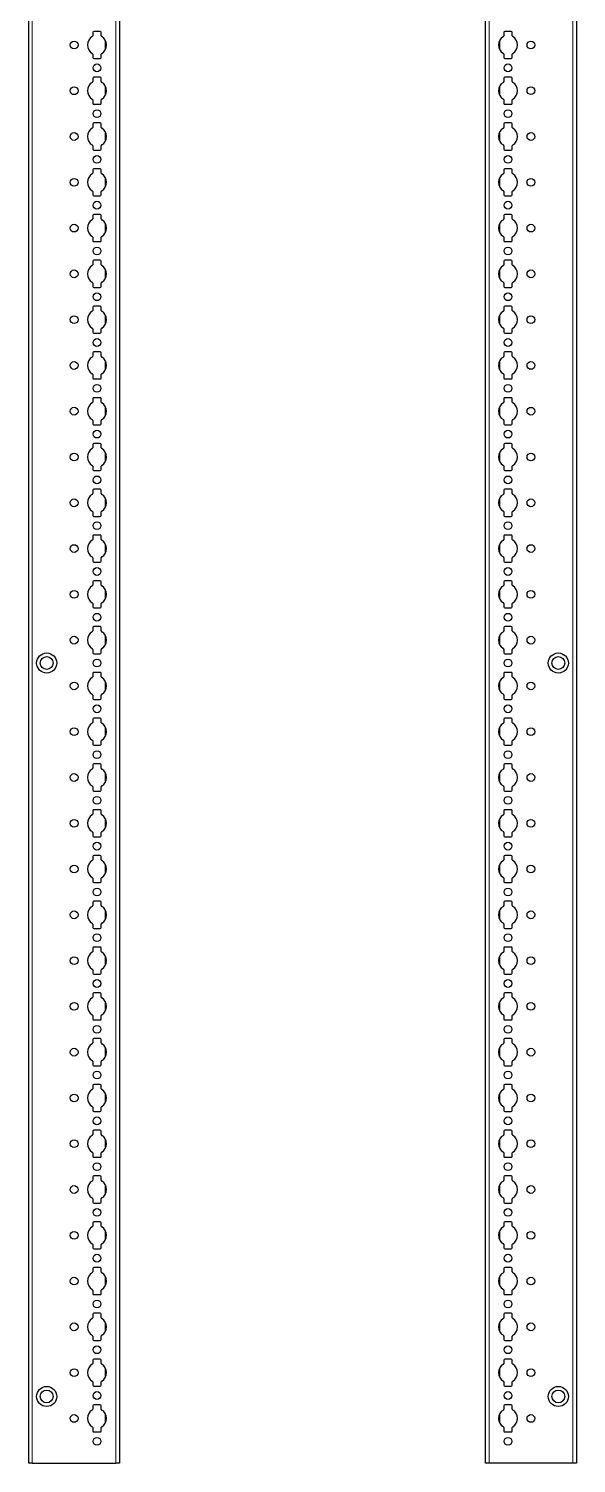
# Model space of a CAD drawing. Header units: millimetres. Extents: x -199 to 2744, y -1647 to 1507.
# Drawn here: x 2445 to 2744, y -852 to -68 of the extents above; entities that cross this region are included whole.
import ezdxf

# ---------------------------------------------------------------- set-up
doc = ezdxf.new("R2010")
doc.units = ezdxf.units.MM

msp = doc.modelspace()

# ---------------------------------------------------------------- linework, layer by layer
at = {"color": 7, "linetype": 'Continuous', "lineweight": 25}
for p, q in [((2445.05, -851.79), (2445.05, 647.21)), ((2494.75, 647.21), (2494.75, -851.79)), ((2694.75, -851.79), (2694.75, 647.21)), ((2744.45, 647.21), (2744.45, -851.79)), ((2480.1, -70.39), (2480.1, -72.27)), ((2484.2, -69.89), (2480.6, -69.89)), ((2484.7, -72.27), (2484.7, -70.39)), ((2704.8, -70.39), (2704.8, -72.27)), ((2708.9, -69.89), (2705.3, -69.89)), ((2709.4, -72.27), (2709.4, -70.39)), ((2480.1, -82.32), (2480.1, -84.19)), ((2480.6, -84.69), (2484.2, -84.69)), ((2484.7, -84.19), (2484.7, -82.32)), ((2704.8, -82.32), (2704.8, -84.19)), ((2705.3, -84.69), (2708.9, -84.69)), ((2709.4, -84.19), (2709.4, -82.32)), ((2480.1, -95.39), (2480.1, -97.27)), ((2484.2, -94.89), (2480.6, -94.89)), ((2484.7, -97.27), (2484.7, -95.39)), ((2704.8, -95.39), (2704.8, -97.27)), ((2708.9, -94.89), (2705.3, -94.89)), ((2709.4, -97.27), (2709.4, -95.39)), ((2480.1, -107.32), (2480.1, -109.19)), ((2484.7, -109.19), (2484.7, -107.32)), ((2704.8, -107.32), (2704.8, -109.19)), ((2709.4, -109.19), (2709.4, -107.32)), ((2480.6, -109.69), (2484.2, -109.69)), ((2705.3, -109.69), (2708.9, -109.69)), ((2480.1, -120.39), (2480.1, -122.27)), ((2484.2, -119.89), (2480.6, -119.89)), ((2484.7, -122.27), (2484.7, -120.39)), ((2704.8, -120.39), (2704.8, -122.27)), ((2708.9, -119.89), (2705.3, -119.89)), ((2709.4, -122.27), (2709.4, -120.39)), ((2480.1, -132.32), (2480.1, -134.19)), ((2484.7, -134.19), (2484.7, -132.32)), ((2704.8, -132.32), (2704.8, -134.19)), ((2709.4, -134.19), (2709.4, -132.32)), ((2480.6, -134.69), (2484.2, -134.69)), ((2705.3, -134.69), (2708.9, -134.69)), ((2480.1, -145.39), (2480.1, -147.27)), ((2484.2, -144.89), (2480.6, -144.89)), ((2484.7, -147.27), (2484.7, -145.39)), ((2704.8, -145.39), (2704.8, -147.27)), ((2708.9, -144.89), (2705.3, -144.89)), ((2709.4, -147.27), (2709.4, -145.39)), ((2480.1, -157.32), (2480.1, -159.19)), ((2480.6, -159.69), (2484.2, -159.69)), ((2484.7, -159.19), (2484.7, -157.32)), ((2704.8, -157.32), (2704.8, -159.19)), ((2705.3, -159.69), (2708.9, -159.69)), ((2709.4, -159.19), (2709.4, -157.32)), ((2480.1, -170.39), (2480.1, -172.27)), ((2484.2, -169.89), (2480.6, -169.89)), ((2484.7, -172.27), (2484.7, -170.39)), ((2704.8, -170.39), (2704.8, -172.27)), ((2708.9, -169.89), (2705.3, -169.89)), ((2709.4, -172.27), (2709.4, -170.39)), ((2480.1, -182.32), (2480.1, -184.19)), ((2480.6, -184.69), (2484.2, -184.69)), ((2484.7, -184.19), (2484.7, -182.32)), ((2704.8, -182.32), (2704.8, -184.19)), ((2705.3, -184.69), (2708.9, -184.69)), ((2709.4, -184.19), (2709.4, -182.32)), ((2480.1, -195.39), (2480.1, -197.27)), ((2484.2, -194.89), (2480.6, -194.89)), ((2484.7, -197.27), (2484.7, -195.39)), ((2704.8, -195.39), (2704.8, -197.27)), ((2708.9, -194.89), (2705.3, -194.89)), ((2709.4, -197.27), (2709.4, -195.39)), ((2480.1, -207.32), (2480.1, -209.19)), ((2480.6, -209.69), (2484.2, -209.69)), ((2484.7, -209.19), (2484.7, -207.32)), ((2704.8, -207.32), (2704.8, -209.19)), ((2705.3, -209.69), (2708.9, -209.69)), ((2709.4, -209.19), (2709.4, -207.32)), ((2480.1, -220.39), (2480.1, -222.27)), ((2484.2, -219.89), (2480.6, -219.89)), ((2484.7, -222.27), (2484.7, -220.39)), ((2704.8, -220.39), (2704.8, -222.27)), ((2708.9, -219.89), (2705.3, -219.89)), ((2709.4, -222.27), (2709.4, -220.39)), ((2480.1, -232.32), (2480.1, -234.19)), ((2480.6, -234.69), (2484.2, -234.69)), ((2484.7, -234.19), (2484.7, -232.32)), ((2704.8, -232.32), (2704.8, -234.19)), ((2705.3, -234.69), (2708.9, -234.69)), ((2709.4, -234.19), (2709.4, -232.32)), ((2480.1, -245.39), (2480.1, -247.27)), ((2484.2, -244.89), (2480.6, -244.89)), ((2484.7, -247.27), (2484.7, -245.39)), ((2704.8, -245.39), (2704.8, -247.27)), ((2708.9, -244.89), (2705.3, -244.89)), ((2709.4, -247.27), (2709.4, -245.39)), ((2480.1, -257.32), (2480.1, -259.19)), ((2484.7, -259.19), (2484.7, -257.32)), ((2704.8, -257.32), (2704.8, -259.19)), ((2709.4, -259.19), (2709.4, -257.32)), ((2480.6, -259.69), (2484.2, -259.69)), ((2705.3, -259.69), (2708.9, -259.69)), ((2480.1, -270.39), (2480.1, -272.27)), ((2484.2, -269.89), (2480.6, -269.89)), ((2484.7, -272.27), (2484.7, -270.39)), ((2704.8, -270.39), (2704.8, -272.27)), ((2708.9, -269.89), (2705.3, -269.89)), ((2709.4, -272.27), (2709.4, -270.39)), ((2480.1, -282.32), (2480.1, -284.19)), ((2480.6, -284.69), (2484.2, -284.69)), ((2484.7, -284.19), (2484.7, -282.32)), ((2704.8, -282.32), (2704.8, -284.19)), ((2705.3, -284.69), (2708.9, -284.69)), ((2709.4, -284.19), (2709.4, -282.32)), ((2480.1, -295.39), (2480.1, -297.27)), ((2484.2, -294.89), (2480.6, -294.89)), ((2484.7, -297.27), (2484.7, -295.39)), ((2704.8, -295.39), (2704.8, -297.27)), ((2708.9, -294.89), (2705.3, -294.89)), ((2709.4, -297.27), (2709.4, -295.39)), ((2480.1, -307.32), (2480.1, -309.19)), ((2480.6, -309.69), (2484.2, -309.69)), ((2484.7, -309.19), (2484.7, -307.32)), ((2704.8, -307.32), (2704.8, -309.19)), ((2705.3, -309.69), (2708.9, -309.69)), ((2709.4, -309.19), (2709.4, -307.32)), ((2480.1, -320.39), (2480.1, -322.27)), ((2484.2, -319.89), (2480.6, -319.89)), ((2484.7, -322.27), (2484.7, -320.39)), ((2704.8, -320.39), (2704.8, -322.27)), ((2708.9, -319.89), (2705.3, -319.89)), ((2709.4, -322.27), (2709.4, -320.39)), ((2480.1, -332.32), (2480.1, -334.19)), ((2480.6, -334.69), (2484.2, -334.69)), ((2484.7, -334.19), (2484.7, -332.32)), ((2704.8, -332.32), (2704.8, -334.19)), ((2705.3, -334.69), (2708.9, -334.69)), ((2709.4, -334.19), (2709.4, -332.32)), ((2480.1, -345.39), (2480.1, -347.27)), ((2484.2, -344.89), (2480.6, -344.89)), ((2484.7, -347.27), (2484.7, -345.39)), ((2704.8, -345.39), (2704.8, -347.27)), ((2708.9, -344.89), (2705.3, -344.89)), ((2709.4, -347.27), (2709.4, -345.39)), ((2480.1, -357.32), (2480.1, -359.19)), ((2480.6, -359.69), (2484.2, -359.69)), ((2484.7, -359.19), (2484.7, -357.32)), ((2704.8, -357.32), (2704.8, -359.19)), ((2705.3, -359.69), (2708.9, -359.69)), ((2709.4, -359.19), (2709.4, -357.32)), ((2480.1, -370.39), (2480.1, -372.27)), ((2484.2, -369.89), (2480.6, -369.89)), ((2484.7, -372.27), (2484.7, -370.39)), ((2704.8, -370.39), (2704.8, -372.27)), ((2708.9, -369.89), (2705.3, -369.89)), ((2709.4, -372.27), (2709.4, -370.39)), ((2480.1, -382.32), (2480.1, -384.19)), ((2484.7, -384.19), (2484.7, -382.32)), ((2704.8, -382.32), (2704.8, -384.19)), ((2709.4, -384.19), (2709.4, -382.32)), ((2480.6, -384.69), (2484.2, -384.69)), ((2705.3, -384.69), (2708.9, -384.69)), ((2480.1, -395.39), (2480.1, -397.27)), ((2484.2, -394.89), (2480.6, -394.89)), ((2484.7, -397.27), (2484.7, -395.39)), ((2704.8, -395.39), (2704.8, -397.27)), ((2708.9, -394.89), (2705.3, -394.89)), ((2709.4, -397.27), (2709.4, -395.39)), ((2480.1, -407.32), (2480.1, -409.19)), ((2484.7, -409.19), (2484.7, -407.32)), ((2704.8, -407.32), (2704.8, -409.19)), ((2709.4, -409.19), (2709.4, -407.32)), ((2480.6, -409.69), (2484.2, -409.69)), ((2705.3, -409.69), (2708.9, -409.69)), ((2480.1, -420.39), (2480.1, -422.27)), ((2484.2, -419.89), (2480.6, -419.89)), ((2484.7, -422.27), (2484.7, -420.39)), ((2704.8, -420.39), (2704.8, -422.27)), ((2708.9, -419.89), (2705.3, -419.89)), ((2709.4, -422.27), (2709.4, -420.39)), ((2480.1, -432.32), (2480.1, -434.19)), ((2480.6, -434.69), (2484.2, -434.69)), ((2484.7, -434.19), (2484.7, -432.32)), ((2704.8, -432.32), (2704.8, -434.19)), ((2705.3, -434.69), (2708.9, -434.69)), ((2709.4, -434.19), (2709.4, -432.32)), ((2480.1, -445.39), (2480.1, -447.27)), ((2484.2, -444.89), (2480.6, -444.89)), ((2484.7, -447.27), (2484.7, -445.39)), ((2704.8, -445.39), (2704.8, -447.27)), ((2708.9, -444.89), (2705.3, -444.89)), ((2709.4, -447.27), (2709.4, -445.39)), ((2480.1, -457.32), (2480.1, -459.19)), ((2480.6, -459.69), (2484.2, -459.69)), ((2484.7, -459.19), (2484.7, -457.32)), ((2704.8, -457.32), (2704.8, -459.19)), ((2705.3, -459.69), (2708.9, -459.69)), ((2709.4, -459.19), (2709.4, -457.32)), ((2484.2, -469.89), (2480.6, -469.89)), ((2708.9, -469.89), (2705.3, -469.89)), ((2480.1, -470.39), (2480.1, -472.27)), ((2484.7, -472.27), (2484.7, -470.39)), ((2704.8, -470.39), (2704.8, -472.27)), ((2709.4, -472.27), (2709.4, -470.39)), ((2480.1, -482.32), (2480.1, -484.19)), ((2480.6, -484.69), (2484.2, -484.69)), ((2484.7, -484.19), (2484.7, -482.32)), ((2704.8, -482.32), (2704.8, -484.19)), ((2705.3, -484.69), (2708.9, -484.69)), ((2709.4, -484.19), (2709.4, -482.32)), ((2480.1, -495.39), (2480.1, -497.27)), ((2484.2, -494.89), (2480.6, -494.89)), ((2484.7, -497.27), (2484.7, -495.39)), ((2704.8, -495.39), (2704.8, -497.27)), ((2708.9, -494.89), (2705.3, -494.89)), ((2709.4, -497.27), (2709.4, -495.39)), ((2480.1, -507.32), (2480.1, -509.19)), ((2484.7, -509.19), (2484.7, -507.32)), ((2704.8, -507.32), (2704.8, -509.19)), ((2709.4, -509.19), (2709.4, -507.32)), ((2480.6, -509.69), (2484.2, -509.69)), ((2705.3, -509.69), (2708.9, -509.69)), ((2480.1, -520.39), (2480.1, -522.27)), ((2484.2, -519.89), (2480.6, -519.89)), ((2484.7, -522.27), (2484.7, -520.39)), ((2704.8, -520.39), (2704.8, -522.27)), ((2708.9, -519.89), (2705.3, -519.89)), ((2709.4, -522.27), (2709.4, -520.39)), ((2480.1, -532.32), (2480.1, -534.19)), ((2484.7, -534.19), (2484.7, -532.32)), ((2704.8, -532.32), (2704.8, -534.19)), ((2709.4, -534.19), (2709.4, -532.32)), ((2480.6, -534.69), (2484.2, -534.69)), ((2705.3, -534.69), (2708.9, -534.69)), ((2480.1, -545.39), (2480.1, -547.27)), ((2484.2, -544.89), (2480.6, -544.89)), ((2484.7, -547.27), (2484.7, -545.39)), ((2704.8, -545.39), (2704.8, -547.27)), ((2708.9, -544.89), (2705.3, -544.89)), ((2709.4, -547.27), (2709.4, -545.39)), ((2480.1, -557.32), (2480.1, -559.19)), ((2480.6, -559.69), (2484.2, -559.69)), ((2484.7, -559.19), (2484.7, -557.32)), ((2704.8, -557.32), (2704.8, -559.19)), ((2705.3, -559.69), (2708.9, -559.69)), ((2709.4, -559.19), (2709.4, -557.32)), ((2480.1, -570.39), (2480.1, -572.27)), ((2484.2, -569.89), (2480.6, -569.89)), ((2484.7, -572.27), (2484.7, -570.39)), ((2704.8, -570.39), (2704.8, -572.27)), ((2708.9, -569.89), (2705.3, -569.89)), ((2709.4, -572.27), (2709.4, -570.39)), ((2480.1, -582.32), (2480.1, -584.19)), ((2480.6, -584.69), (2484.2, -584.69)), ((2484.7, -584.19), (2484.7, -582.32)), ((2704.8, -582.32), (2704.8, -584.19)), ((2705.3, -584.69), (2708.9, -584.69)), ((2709.4, -584.19), (2709.4, -582.32)), ((2484.2, -594.89), (2480.6, -594.89)), ((2708.9, -594.89), (2705.3, -594.89)), ((2480.1, -595.39), (2480.1, -597.27)), ((2484.7, -597.27), (2484.7, -595.39)), ((2704.8, -595.39), (2704.8, -597.27)), ((2709.4, -597.27), (2709.4, -595.39)), ((2480.1, -607.32), (2480.1, -609.19)), ((2480.6, -609.69), (2484.2, -609.69)), ((2484.7, -609.19), (2484.7, -607.32)), ((2704.8, -607.32), (2704.8, -609.19)), ((2705.3, -609.69), (2708.9, -609.69)), ((2709.4, -609.19), (2709.4, -607.32)), ((2480.1, -620.39), (2480.1, -622.27)), ((2484.2, -619.89), (2480.6, -619.89)), ((2484.7, -622.27), (2484.7, -620.39)), ((2704.8, -620.39), (2704.8, -622.27)), ((2708.9, -619.89), (2705.3, -619.89)), ((2709.4, -622.27), (2709.4, -620.39)), ((2480.1, -632.32), (2480.1, -634.19)), ((2484.7, -634.19), (2484.7, -632.32)), ((2704.8, -632.32), (2704.8, -634.19)), ((2709.4, -634.19), (2709.4, -632.32)), ((2480.6, -634.69), (2484.2, -634.69)), ((2705.3, -634.69), (2708.9, -634.69)), ((2480.1, -645.39), (2480.1, -647.27)), ((2484.2, -644.89), (2480.6, -644.89)), ((2484.7, -647.27), (2484.7, -645.39)), ((2704.8, -645.39), (2704.8, -647.27)), ((2708.9, -644.89), (2705.3, -644.89)), ((2709.4, -647.27), (2709.4, -645.39)), ((2480.1, -657.32), (2480.1, -659.19)), ((2484.7, -659.19), (2484.7, -657.32)), ((2704.8, -657.32), (2704.8, -659.19)), ((2709.4, -659.19), (2709.4, -657.32)), ((2480.6, -659.69), (2484.2, -659.69)), ((2705.3, -659.69), (2708.9, -659.69)), ((2480.1, -670.39), (2480.1, -672.27)), ((2484.2, -669.89), (2480.6, -669.89)), ((2484.7, -672.27), (2484.7, -670.39)), ((2704.8, -670.39), (2704.8, -672.27)), ((2708.9, -669.89), (2705.3, -669.89)), ((2709.4, -672.27), (2709.4, -670.39)), ((2480.1, -682.32), (2480.1, -684.19)), ((2480.6, -684.69), (2484.2, -684.69)), ((2484.7, -684.19), (2484.7, -682.32)), ((2704.8, -682.32), (2704.8, -684.19)), ((2705.3, -684.69), (2708.9, -684.69)), ((2709.4, -684.19), (2709.4, -682.32)), ((2480.1, -695.39), (2480.1, -697.27)), ((2484.2, -694.89), (2480.6, -694.89)), ((2484.7, -697.27), (2484.7, -695.39)), ((2704.8, -695.39), (2704.8, -697.27)), ((2708.9, -694.89), (2705.3, -694.89)), ((2709.4, -697.27), (2709.4, -695.39)), ((2480.1, -707.32), (2480.1, -709.19)), ((2480.6, -709.69), (2484.2, -709.69)), ((2484.7, -709.19), (2484.7, -707.32)), ((2704.8, -707.32), (2704.8, -709.19)), ((2705.3, -709.69), (2708.9, -709.69)), ((2709.4, -709.19), (2709.4, -707.32)), ((2480.1, -720.39), (2480.1, -722.27)), ((2484.2, -719.89), (2480.6, -719.89)), ((2484.7, -722.27), (2484.7, -720.39)), ((2704.8, -720.39), (2704.8, -722.27)), ((2708.9, -719.89), (2705.3, -719.89)), ((2709.4, -722.27), (2709.4, -720.39)), ((2480.1, -732.32), (2480.1, -734.19)), ((2480.6, -734.69), (2484.2, -734.69)), ((2484.7, -734.19), (2484.7, -732.32)), ((2704.8, -732.32), (2704.8, -734.19)), ((2705.3, -734.69), (2708.9, -734.69)), ((2709.4, -734.19), (2709.4, -732.32)), ((2480.1, -745.39), (2480.1, -747.27)), ((2484.2, -744.89), (2480.6, -744.89)), ((2484.7, -747.27), (2484.7, -745.39)), ((2704.8, -745.39), (2704.8, -747.27)), ((2708.9, -744.89), (2705.3, -744.89)), ((2709.4, -747.27), (2709.4, -745.39)), ((2480.1, -757.32), (2480.1, -759.19)), ((2480.6, -759.69), (2484.2, -759.69)), ((2484.7, -759.19), (2484.7, -757.32)), ((2704.8, -757.32), (2704.8, -759.19)), ((2705.3, -759.69), (2708.9, -759.69)), ((2709.4, -759.19), (2709.4, -757.32)), ((2480.1, -770.39), (2480.1, -772.27)), ((2484.2, -769.89), (2480.6, -769.89)), ((2484.7, -772.27), (2484.7, -770.39)), ((2704.8, -770.39), (2704.8, -772.27)), ((2708.9, -769.89), (2705.3, -769.89)), ((2709.4, -772.27), (2709.4, -770.39)), ((2480.1, -782.32), (2480.1, -784.19)), ((2484.7, -784.19), (2484.7, -782.32)), ((2704.8, -782.32), (2704.8, -784.19)), ((2709.4, -784.19), (2709.4, -782.32)), ((2480.6, -784.69), (2484.2, -784.69)), ((2705.3, -784.69), (2708.9, -784.69)), ((2480.1, -795.39), (2480.1, -797.27)), ((2484.2, -794.89), (2480.6, -794.89)), ((2484.7, -797.27), (2484.7, -795.39)), ((2704.8, -795.39), (2704.8, -797.27)), ((2708.9, -794.89), (2705.3, -794.89)), ((2709.4, -797.27), (2709.4, -795.39)), ((2480.1, -807.32), (2480.1, -809.19)), ((2480.6, -809.69), (2484.2, -809.69)), ((2484.7, -809.19), (2484.7, -807.32)), ((2704.8, -807.32), (2704.8, -809.19)), ((2705.3, -809.69), (2708.9, -809.69)), ((2709.4, -809.19), (2709.4, -807.32)), ((2480.1, -820.39), (2480.1, -822.27)), ((2484.2, -819.89), (2480.6, -819.89)), ((2484.7, -822.27), (2484.7, -820.39)), ((2704.8, -820.39), (2704.8, -822.27)), ((2708.9, -819.89), (2705.3, -819.89)), ((2709.4, -822.27), (2709.4, -820.39)), ((2480.1, -832.32), (2480.1, -834.19)), ((2480.6, -834.69), (2484.2, -834.69)), ((2484.7, -834.19), (2484.7, -832.32)), ((2704.8, -832.32), (2704.8, -834.19)), ((2705.3, -834.69), (2708.9, -834.69)), ((2709.4, -834.19), (2709.4, -832.32)), ((2447.05, -851.79), (2445.05, -851.79)), ((2447.05, -851.79), (2492.75, -851.79)), ((2494.75, -851.79), (2492.75, -851.79)), ((2696.75, -851.79), (2694.75, -851.79)), ((2742.45, -851.79), (2696.75, -851.79)), ((2744.45, -851.79), (2742.45, -851.79))]:
    msp.add_line(p, q, dxfattribs=at)
at = {"color": 8, "linetype": 'Continuous', "lineweight": 18}
for p, q in [((2447.05, 647.21), (2447.05, -851.79)), ((2492.75, -851.79), (2492.75, 647.21)), ((2696.75, 647.21), (2696.75, -851.79)), ((2742.45, -851.79), (2742.45, 647.21)), ((2486.9, -80), (2486.9, -74.59)), ((2702.6, -74.59), (2702.6, -80)), ((2486.9, -105), (2486.9, -99.59)), ((2702.6, -99.59), (2702.6, -105)), ((2486.9, -130), (2486.9, -124.59)), ((2702.6, -124.59), (2702.6, -130)), ((2486.9, -155), (2486.9, -149.59)), ((2702.6, -149.59), (2702.6, -155)), ((2486.9, -180), (2486.9, -174.59)), ((2702.6, -174.59), (2702.6, -180)), ((2486.9, -205), (2486.9, -199.59)), ((2702.6, -199.59), (2702.6, -205)), ((2486.9, -230), (2486.9, -224.59)), ((2702.6, -224.59), (2702.6, -230)), ((2486.9, -255), (2486.9, -249.59)), ((2702.6, -249.59), (2702.6, -255)), ((2486.9, -280), (2486.9, -274.59)), ((2702.6, -274.59), (2702.6, -280)), ((2486.9, -305), (2486.9, -299.59)), ((2702.6, -299.59), (2702.6, -305)), ((2486.9, -330), (2486.9, -324.59)), ((2702.6, -324.59), (2702.6, -330)), ((2486.9, -355), (2486.9, -349.59)), ((2702.6, -349.59), (2702.6, -355)), ((2486.9, -380), (2486.9, -374.59)), ((2702.6, -374.59), (2702.6, -380)), ((2486.9, -405), (2486.9, -399.59)), ((2702.6, -399.59), (2702.6, -405)), ((2486.9, -430), (2486.9, -424.59)), ((2702.6, -424.59), (2702.6, -430)), ((2486.9, -455), (2486.9, -449.59)), ((2702.6, -449.59), (2702.6, -455)), ((2486.9, -480), (2486.9, -474.59)), ((2702.6, -474.59), (2702.6, -480)), ((2486.9, -505), (2486.9, -499.59)), ((2702.6, -499.59), (2702.6, -505)), ((2486.9, -530), (2486.9, -524.59)), ((2702.6, -524.59), (2702.6, -530)), ((2486.9, -555), (2486.9, -549.59)), ((2702.6, -549.59), (2702.6, -555)), ((2486.9, -580), (2486.9, -574.59)), ((2702.6, -574.59), (2702.6, -580)), ((2486.9, -605), (2486.9, -599.59)), ((2702.6, -599.59), (2702.6, -605)), ((2486.9, -630), (2486.9, -624.59)), ((2702.6, -624.59), (2702.6, -630)), ((2486.9, -655), (2486.9, -649.59)), ((2702.6, -649.59), (2702.6, -655)), ((2486.9, -680), (2486.9, -674.59)), ((2702.6, -674.59), (2702.6, -680)), ((2486.9, -705), (2486.9, -699.59)), ((2702.6, -699.59), (2702.6, -705)), ((2486.9, -730), (2486.9, -724.59)), ((2702.6, -724.59), (2702.6, -730)), ((2486.9, -755), (2486.9, -749.59)), ((2702.6, -749.59), (2702.6, -755)), ((2486.9, -780), (2486.9, -774.59)), ((2702.6, -774.59), (2702.6, -780)), ((2486.9, -805), (2486.9, -799.59)), ((2702.6, -799.59), (2702.6, -805)), ((2486.9, -830), (2486.9, -824.59)), ((2702.6, -824.59), (2702.6, -830))]:
    msp.add_line(p, q, dxfattribs=at)
at = {"color": 7, "linetype": 'Continuous', "lineweight": 25}
for centre, radius in [((2469.9, -77.29), 2.13), ((2719.6, -77.29), 2.12), ((2482.4, -89.79), 2.12), ((2707.1, -89.79), 2.12), ((2469.9, -102.29), 2.13), ((2719.6, -102.29), 2.12), ((2482.4, -114.79), 2.12), ((2707.1, -114.79), 2.12), ((2469.9, -127.29), 2.13), ((2719.6, -127.29), 2.12), ((2482.4, -139.79), 2.12), ((2707.1, -139.79), 2.12), ((2469.9, -152.29), 2.13), ((2719.6, -152.29), 2.12), ((2482.4, -164.79), 2.12), ((2707.1, -164.79), 2.12), ((2469.9, -177.29), 2.13), ((2719.6, -177.29), 2.12), ((2482.4, -189.79), 2.12), ((2707.1, -189.79), 2.12), ((2469.9, -202.29), 2.13), ((2719.6, -202.29), 2.12), ((2482.4, -214.79), 2.12), ((2707.1, -214.79), 2.12), ((2469.9, -227.29), 2.13), ((2719.6, -227.29), 2.12), ((2482.4, -239.79), 2.12), ((2707.1, -239.79), 2.12), ((2469.9, -252.29), 2.13), ((2719.6, -252.29), 2.12), ((2482.4, -264.79), 2.12), ((2707.1, -264.79), 2.12), ((2469.9, -277.29), 2.13), ((2719.6, -277.29), 2.12), ((2482.4, -289.79), 2.12), ((2707.1, -289.79), 2.12), ((2469.9, -302.29), 2.13), ((2719.6, -302.29), 2.12), ((2482.4, -314.79), 2.12), ((2707.1, -314.79), 2.12), ((2469.9, -327.29), 2.13), ((2719.6, -327.29), 2.12), ((2482.4, -339.79), 2.12), ((2707.1, -339.79), 2.12), ((2469.9, -352.29), 2.13), ((2719.6, -352.29), 2.12), ((2482.4, -364.79), 2.12), ((2707.1, -364.79), 2.12), ((2469.9, -377.29), 2.13), ((2719.6, -377.29), 2.12), ((2482.4, -389.79), 2.12), ((2707.1, -389.79), 2.12), ((2469.9, -402.29), 2.13), ((2719.6, -402.29), 2.12), ((2454.9, -414.79), 5.5), ((2454.9, -414.79), 3.5), ((2482.4, -414.79), 2.12), ((2707.1, -414.79), 2.12), ((2734.6, -414.79), 5.5), ((2734.6, -414.79), 3.5), ((2469.9, -427.29), 2.12), ((2719.6, -427.29), 2.12), ((2482.4, -439.79), 2.12), ((2707.1, -439.79), 2.12), ((2469.9, -452.29), 2.12), ((2719.6, -452.29), 2.12), ((2482.4, -464.79), 2.12), ((2707.1, -464.79), 2.12), ((2469.9, -477.29), 2.12), ((2719.6, -477.29), 2.12), ((2482.4, -489.79), 2.12), ((2707.1, -489.79), 2.12), ((2469.9, -502.29), 2.12), ((2719.6, -502.29), 2.12), ((2482.4, -514.79), 2.12), ((2707.1, -514.79), 2.12), ((2469.9, -527.29), 2.12), ((2719.6, -527.29), 2.12), ((2482.4, -539.79), 2.12), ((2707.1, -539.79), 2.12), ((2469.9, -552.29), 2.12), ((2719.6, -552.29), 2.12), ((2482.4, -564.79), 2.12), ((2707.1, -564.79), 2.12), ((2469.9, -577.29), 2.12), ((2719.6, -577.29), 2.12), ((2482.4, -589.79), 2.12), ((2707.1, -589.79), 2.12), ((2469.9, -602.29), 2.12), ((2719.6, -602.29), 2.12), ((2482.4, -614.79), 2.12), ((2707.1, -614.79), 2.12), ((2469.9, -627.29), 2.12), ((2719.6, -627.29), 2.12), ((2482.4, -639.79), 2.12), ((2707.1, -639.79), 2.12), ((2469.9, -652.29), 2.12), ((2719.6, -652.29), 2.12), ((2482.4, -664.79), 2.12), ((2707.1, -664.79), 2.12), ((2469.9, -677.29), 2.12), ((2719.6, -677.29), 2.12), ((2482.4, -689.79), 2.12), ((2707.1, -689.79), 2.12), ((2469.9, -702.29), 2.12), ((2719.6, -702.29), 2.12), ((2482.4, -714.79), 2.12), ((2707.1, -714.79), 2.12), ((2469.9, -727.29), 2.12), ((2719.6, -727.29), 2.12), ((2482.4, -739.79), 2.12), ((2707.1, -739.79), 2.12), ((2469.9, -752.29), 2.12), ((2719.6, -752.29), 2.12), ((2482.4, -764.79), 2.12), ((2707.1, -764.79), 2.12), ((2469.9, -777.29), 2.12), ((2719.6, -777.29), 2.12), ((2482.4, -789.79), 2.12), ((2707.1, -789.79), 2.12), ((2469.9, -802.29), 2.12), ((2719.6, -802.29), 2.12), ((2454.9, -815.29), 5.5), ((2454.9, -815.29), 3.5), ((2482.4, -814.79), 2.12), ((2707.1, -814.79), 2.12), ((2734.6, -815.29), 5.5), ((2734.6, -815.29), 3.5), ((2469.9, -827.29), 2.12), ((2719.6, -827.29), 2.12), ((2482.4, -839.79), 2.12), ((2707.1, -839.79), 2.12)]:
    msp.add_circle(centre, radius, dxfattribs=at)
for centre, radius, start, end in [((2480.6, -70.39), 0.5, 90, 180), ((2484.2, -70.39), 0.5, 0, 90), ((2705.3, -70.39), 0.5, 90, 180), ((2708.9, -70.39), 0.5, 0, 90), ((2482.4, -77.29), 5.25, 119.14074, 240.85926), ((2479.6, -72.27), 0.5, 299.14074, 0), ((2485.2, -72.27), 0.5, 180, 240.85926), ((2482.4, -77.29), 5.25, 299.14074, 60.85926), ((2707.1, -77.29), 5.25, 119.14074, 240.85926), ((2704.3, -72.27), 0.5, 299.14074, 0), ((2709.9, -72.27), 0.5, 180, 240.85926), ((2707.1, -77.29), 5.25, 299.14074, 60.85926), ((2479.6, -82.32), 0.5, 0, 60.85926), ((2480.6, -84.19), 0.5, 180, 270), ((2484.2, -84.19), 0.5, 270, 0), ((2485.2, -82.32), 0.5, 119.14074, 180), ((2704.3, -82.32), 0.5, 0, 60.85926), ((2705.3, -84.19), 0.5, 180, 270), ((2708.9, -84.19), 0.5, 270, 0), ((2709.9, -82.32), 0.5, 119.14074, 180), ((2482.4, -102.29), 5.25, 119.14074, 240.85926), ((2479.6, -97.27), 0.5, 299.14074, 0), ((2480.6, -95.39), 0.5, 90, 180), ((2484.2, -95.39), 0.5, 0, 90), ((2485.2, -97.27), 0.5, 180, 240.85926), ((2482.4, -102.29), 5.25, 299.14074, 60.85926), ((2707.1, -102.29), 5.25, 119.14074, 240.85926), ((2704.3, -97.27), 0.5, 299.14074, 0), ((2705.3, -95.39), 0.5, 90, 180), ((2708.9, -95.39), 0.5, 0, 90), ((2709.9, -97.27), 0.5, 180, 240.85926), ((2707.1, -102.29), 5.25, 299.14074, 60.85926), ((2479.6, -107.32), 0.5, 0, 60.85926), ((2480.6, -109.19), 0.5, 180, 270), ((2484.2, -109.19), 0.5, 270, 0), ((2485.2, -107.32), 0.5, 119.14074, 180), ((2704.3, -107.32), 0.5, 0, 60.85926), ((2705.3, -109.19), 0.5, 180, 270), ((2708.9, -109.19), 0.5, 270, 0), ((2709.9, -107.32), 0.5, 119.14074, 180), ((2482.4, -127.29), 5.25, 119.14074, 240.85926), ((2479.6, -122.27), 0.5, 299.14074, 0), ((2480.6, -120.39), 0.5, 90, 180), ((2484.2, -120.39), 0.5, 0, 90), ((2485.2, -122.27), 0.5, 180, 240.85926), ((2482.4, -127.29), 5.25, 299.14074, 60.85926), ((2707.1, -127.29), 5.25, 119.14074, 240.85926), ((2704.3, -122.27), 0.5, 299.14074, 0), ((2705.3, -120.39), 0.5, 90, 180), ((2708.9, -120.39), 0.5, 0, 90), ((2709.9, -122.27), 0.5, 180, 240.85926), ((2707.1, -127.29), 5.25, 299.14074, 60.85926), ((2479.6, -132.32), 0.5, 0, 60.85926), ((2485.2, -132.32), 0.5, 119.14074, 180), ((2704.3, -132.32), 0.5, 0, 60.85926), ((2709.9, -132.32), 0.5, 119.14074, 180), ((2480.6, -134.19), 0.5, 180, 270), ((2484.2, -134.19), 0.5, 270, 0), ((2705.3, -134.19), 0.5, 180, 270), ((2708.9, -134.19), 0.5, 270, 0), ((2482.4, -152.29), 5.25, 119.14074, 240.85926), ((2479.6, -147.27), 0.5, 299.14074, 0), ((2480.6, -145.39), 0.5, 90, 180), ((2484.2, -145.39), 0.5, 0, 90), ((2485.2, -147.27), 0.5, 180, 240.85926), ((2482.4, -152.29), 5.25, 299.14074, 60.85926), ((2707.1, -152.29), 5.25, 119.14074, 240.85926), ((2704.3, -147.27), 0.5, 299.14074, 0), ((2705.3, -145.39), 0.5, 90, 180), ((2708.9, -145.39), 0.5, 0, 90), ((2709.9, -147.27), 0.5, 180, 240.85926), ((2707.1, -152.29), 5.25, 299.14074, 60.85926), ((2479.6, -157.32), 0.5, 0, 60.85926), ((2480.6, -159.19), 0.5, 180, 270), ((2484.2, -159.19), 0.5, 270, 0), ((2485.2, -157.32), 0.5, 119.14074, 180), ((2704.3, -157.32), 0.5, 0, 60.85926), ((2705.3, -159.19), 0.5, 180, 270), ((2708.9, -159.19), 0.5, 270, 0), ((2709.9, -157.32), 0.5, 119.14074, 180), ((2479.6, -172.27), 0.5, 299.14074, 0), ((2480.6, -170.39), 0.5, 90, 180), ((2484.2, -170.39), 0.5, 0, 90), ((2485.2, -172.27), 0.5, 180, 240.85926), ((2704.3, -172.27), 0.5, 299.14074, 0), ((2705.3, -170.39), 0.5, 90, 180), ((2708.9, -170.39), 0.5, 0, 90), ((2709.9, -172.27), 0.5, 180, 240.85926), ((2482.4, -177.29), 5.25, 119.14074, 240.85926), ((2482.4, -177.29), 5.25, 299.14074, 60.85926), ((2707.1, -177.29), 5.25, 119.14074, 240.85926), ((2707.1, -177.29), 5.25, 299.14074, 60.85926), ((2479.6, -182.32), 0.5, 0, 60.85926), ((2480.6, -184.19), 0.5, 180, 270), ((2484.2, -184.19), 0.5, 270, 0), ((2485.2, -182.32), 0.5, 119.14074, 180), ((2704.3, -182.32), 0.5, 0, 60.85926), ((2705.3, -184.19), 0.5, 180, 270), ((2708.9, -184.19), 0.5, 270, 0), ((2709.9, -182.32), 0.5, 119.14074, 180), ((2480.6, -195.39), 0.5, 90, 180), ((2484.2, -195.39), 0.5, 0, 90), ((2705.3, -195.39), 0.5, 90, 180), ((2708.9, -195.39), 0.5, 0, 90), ((2482.4, -202.29), 5.25, 119.14074, 240.85926), ((2479.6, -197.27), 0.5, 299.14074, 0), ((2485.2, -197.27), 0.5, 180, 240.85926), ((2482.4, -202.29), 5.25, 299.14074, 60.85926), ((2707.1, -202.29), 5.25, 119.14074, 240.85926), ((2704.3, -197.27), 0.5, 299.14074, 0), ((2709.9, -197.27), 0.5, 180, 240.85926), ((2707.1, -202.29), 5.25, 299.14074, 60.85926), ((2479.6, -207.32), 0.5, 0, 60.85926), ((2480.6, -209.19), 0.5, 180, 270), ((2484.2, -209.19), 0.5, 270, 0), ((2485.2, -207.32), 0.5, 119.14074, 180), ((2704.3, -207.32), 0.5, 0, 60.85926), ((2705.3, -209.19), 0.5, 180, 270), ((2708.9, -209.19), 0.5, 270, 0), ((2709.9, -207.32), 0.5, 119.14074, 180), ((2482.4, -227.29), 5.25, 119.14074, 240.85926), ((2479.6, -222.27), 0.5, 299.14074, 0), ((2480.6, -220.39), 0.5, 90, 180), ((2484.2, -220.39), 0.5, 0, 90), ((2485.2, -222.27), 0.5, 180, 240.85926), ((2482.4, -227.29), 5.25, 299.14074, 60.85926), ((2707.1, -227.29), 5.25, 119.14074, 240.85926), ((2704.3, -222.27), 0.5, 299.14074, 0), ((2705.3, -220.39), 0.5, 90, 180), ((2708.9, -220.39), 0.5, 0, 90), ((2709.9, -222.27), 0.5, 180, 240.85926), ((2707.1, -227.29), 5.25, 299.14074, 60.85926), ((2479.6, -232.32), 0.5, 0, 60.85926), ((2480.6, -234.19), 0.5, 180, 270), ((2484.2, -234.19), 0.5, 270, 0), ((2485.2, -232.32), 0.5, 119.14074, 180), ((2704.3, -232.32), 0.5, 0, 60.85926), ((2705.3, -234.19), 0.5, 180, 270), ((2708.9, -234.19), 0.5, 270, 0), ((2709.9, -232.32), 0.5, 119.14074, 180), ((2482.4, -252.29), 5.25, 119.14074, 240.85926), ((2479.6, -247.27), 0.5, 299.14074, 0), ((2480.6, -245.39), 0.5, 90, 180), ((2484.2, -245.39), 0.5, 0, 90), ((2485.2, -247.27), 0.5, 180, 240.85926), ((2482.4, -252.29), 5.25, 299.14074, 60.85926), ((2707.1, -252.29), 5.25, 119.14074, 240.85926), ((2704.3, -247.27), 0.5, 299.14074, 0), ((2705.3, -245.39), 0.5, 90, 180), ((2708.9, -245.39), 0.5, 0, 90), ((2709.9, -247.27), 0.5, 180, 240.85926), ((2707.1, -252.29), 5.25, 299.14074, 60.85926), ((2479.6, -257.32), 0.5, 0, 60.85926), ((2485.2, -257.32), 0.5, 119.14074, 180), ((2704.3, -257.32), 0.5, 0, 60.85926), ((2709.9, -257.32), 0.5, 119.14074, 180), ((2480.6, -259.19), 0.5, 180, 270), ((2484.2, -259.19), 0.5, 270, 0), ((2705.3, -259.19), 0.5, 180, 270), ((2708.9, -259.19), 0.5, 270, 0), ((2482.4, -277.29), 5.25, 119.14074, 240.85926), ((2479.6, -272.27), 0.5, 299.14074, 0), ((2480.6, -270.39), 0.5, 90, 180), ((2484.2, -270.39), 0.5, 0, 90), ((2485.2, -272.27), 0.5, 180, 240.85926), ((2482.4, -277.29), 5.25, 299.14074, 60.85926), ((2707.1, -277.29), 5.25, 119.14074, 240.85926), ((2704.3, -272.27), 0.5, 299.14074, 0), ((2705.3, -270.39), 0.5, 90, 180), ((2708.9, -270.39), 0.5, 0, 90), ((2709.9, -272.27), 0.5, 180, 240.85926), ((2707.1, -277.29), 5.25, 299.14074, 60.85926), ((2479.6, -282.32), 0.5, 0, 60.85926), ((2485.2, -282.32), 0.5, 119.14074, 180), ((2704.3, -282.32), 0.5, 0, 60.85926), ((2709.9, -282.32), 0.5, 119.14074, 180), ((2480.6, -284.19), 0.5, 180, 270), ((2484.2, -284.19), 0.5, 270, 0), ((2705.3, -284.19), 0.5, 180, 270), ((2708.9, -284.19), 0.5, 270, 0), ((2479.6, -297.27), 0.5, 299.14074, 0), ((2480.6, -295.39), 0.5, 90, 180), ((2484.2, -295.39), 0.5, 0, 90), ((2485.2, -297.27), 0.5, 180, 240.85926), ((2704.3, -297.27), 0.5, 299.14074, 0), ((2705.3, -295.39), 0.5, 90, 180), ((2708.9, -295.39), 0.5, 0, 90), ((2709.9, -297.27), 0.5, 180, 240.85926), ((2482.4, -302.29), 5.25, 119.14074, 240.85926), ((2482.4, -302.29), 5.25, 299.14074, 60.85926), ((2707.1, -302.29), 5.25, 119.14074, 240.85926), ((2707.1, -302.29), 5.25, 299.14074, 60.85926), ((2479.6, -307.32), 0.5, 0, 60.85926), ((2480.6, -309.19), 0.5, 180, 270), ((2484.2, -309.19), 0.5, 270, 0), ((2485.2, -307.32), 0.5, 119.14074, 180), ((2704.3, -307.32), 0.5, 0, 60.85926), ((2705.3, -309.19), 0.5, 180, 270), ((2708.9, -309.19), 0.5, 270, 0), ((2709.9, -307.32), 0.5, 119.14074, 180), ((2480.6, -320.39), 0.5, 90, 180), ((2484.2, -320.39), 0.5, 0, 90), ((2705.3, -320.39), 0.5, 90, 180), ((2708.9, -320.39), 0.5, 0, 90), ((2482.4, -327.29), 5.25, 119.14074, 240.85926), ((2479.6, -322.27), 0.5, 299.14074, 0), ((2485.2, -322.27), 0.5, 180, 240.85926), ((2482.4, -327.29), 5.25, 299.14074, 60.85926), ((2707.1, -327.29), 5.25, 119.14074, 240.85926), ((2704.3, -322.27), 0.5, 299.14074, 0), ((2709.9, -322.27), 0.5, 180, 240.85926), ((2707.1, -327.29), 5.25, 299.14074, 60.85926), ((2479.6, -332.32), 0.5, 0, 60.85926), ((2480.6, -334.19), 0.5, 180, 270), ((2484.2, -334.19), 0.5, 270, 0), ((2485.2, -332.32), 0.5, 119.14074, 180), ((2704.3, -332.32), 0.5, 0, 60.85926), ((2705.3, -334.19), 0.5, 180, 270), ((2708.9, -334.19), 0.5, 270, 0), ((2709.9, -332.32), 0.5, 119.14074, 180), ((2482.4, -352.29), 5.25, 119.14074, 240.85926), ((2479.6, -347.27), 0.5, 299.14074, 0), ((2480.6, -345.39), 0.5, 90, 180), ((2484.2, -345.39), 0.5, 0, 90), ((2485.2, -347.27), 0.5, 180, 240.85926), ((2482.4, -352.29), 5.25, 299.14074, 60.85926), ((2707.1, -352.29), 5.25, 119.14074, 240.85926), ((2704.3, -347.27), 0.5, 299.14074, 0), ((2705.3, -345.39), 0.5, 90, 180), ((2708.9, -345.39), 0.5, 0, 90), ((2709.9, -347.27), 0.5, 180, 240.85926), ((2707.1, -352.29), 5.25, 299.14074, 60.85926), ((2479.6, -357.32), 0.5, 0, 60.85926), ((2480.6, -359.19), 0.5, 180, 270), ((2484.2, -359.19), 0.5, 270, 0), ((2485.2, -357.32), 0.5, 119.14074, 180), ((2704.3, -357.32), 0.5, 0, 60.85926), ((2705.3, -359.19), 0.5, 180, 270), ((2708.9, -359.19), 0.5, 270, 0), ((2709.9, -357.32), 0.5, 119.14074, 180), ((2482.4, -377.29), 5.25, 119.14074, 240.85926), ((2479.6, -372.27), 0.5, 299.14074, 0), ((2480.6, -370.39), 0.5, 90, 180), ((2484.2, -370.39), 0.5, 0, 90), ((2485.2, -372.27), 0.5, 180, 240.85926), ((2482.4, -377.29), 5.25, 299.14074, 60.85926), ((2707.1, -377.29), 5.25, 119.14074, 240.85926), ((2704.3, -372.27), 0.5, 299.14074, 0), ((2705.3, -370.39), 0.5, 90, 180), ((2708.9, -370.39), 0.5, 0, 90), ((2709.9, -372.27), 0.5, 180, 240.85926), ((2707.1, -377.29), 5.25, 299.14074, 60.85926), ((2479.6, -382.32), 0.5, 0, 60.85926), ((2485.2, -382.32), 0.5, 119.14074, 180), ((2704.3, -382.32), 0.5, 0, 60.85926), ((2709.9, -382.32), 0.5, 119.14074, 180), ((2480.6, -384.19), 0.5, 180, 270), ((2484.2, -384.19), 0.5, 270, 0), ((2705.3, -384.19), 0.5, 180, 270), ((2708.9, -384.19), 0.5, 270, 0), ((2482.4, -402.29), 5.25, 119.14074, 240.85926), ((2479.6, -397.27), 0.5, 299.14074, 0), ((2480.6, -395.39), 0.5, 90, 180), ((2484.2, -395.39), 0.5, 0, 90), ((2485.2, -397.27), 0.5, 180, 240.85926), ((2482.4, -402.29), 5.25, 299.14074, 60.85926), ((2707.1, -402.29), 5.25, 119.14074, 240.85926), ((2704.3, -397.27), 0.5, 299.14074, 0), ((2705.3, -395.39), 0.5, 90, 180), ((2708.9, -395.39), 0.5, 0, 90), ((2709.9, -397.27), 0.5, 180, 240.85926), ((2707.1, -402.29), 5.25, 299.14074, 60.85926), ((2479.6, -407.32), 0.5, 0, 60.85926), ((2485.2, -407.32), 0.5, 119.14074, 180), ((2704.3, -407.32), 0.5, 0, 60.85926), ((2709.9, -407.32), 0.5, 119.14074, 180), ((2480.6, -409.19), 0.5, 180, 270), ((2484.2, -409.19), 0.5, 270, 0), ((2705.3, -409.19), 0.5, 180, 270), ((2708.9, -409.19), 0.5, 270, 0), ((2482.4, -427.29), 5.25, 119.14074, 240.85926), ((2479.6, -422.27), 0.5, 299.14074, 0), ((2480.6, -420.39), 0.5, 90, 180), ((2484.2, -420.39), 0.5, 0, 90), ((2485.2, -422.27), 0.5, 180, 240.85926), ((2482.4, -427.29), 5.25, 299.14074, 60.85926), ((2707.1, -427.29), 5.25, 119.14074, 240.85926), ((2704.3, -422.27), 0.5, 299.14074, 0), ((2705.3, -420.39), 0.5, 90, 180), ((2708.9, -420.39), 0.5, 0, 90), ((2709.9, -422.27), 0.5, 180, 240.85926), ((2707.1, -427.29), 5.25, 299.14074, 60.85926), ((2479.6, -432.32), 0.5, 0, 60.85926), ((2480.6, -434.19), 0.5, 180, 270), ((2484.2, -434.19), 0.5, 270, 0), ((2485.2, -432.32), 0.5, 119.14074, 180), ((2704.3, -432.32), 0.5, 0, 60.85926), ((2705.3, -434.19), 0.5, 180, 270), ((2708.9, -434.19), 0.5, 270, 0), ((2709.9, -432.32), 0.5, 119.14074, 180), ((2480.6, -445.39), 0.5, 90, 180), ((2484.2, -445.39), 0.5, 0, 90), ((2705.3, -445.39), 0.5, 90, 180), ((2708.9, -445.39), 0.5, 0, 90), ((2482.4, -452.29), 5.25, 119.14074, 240.85926), ((2479.6, -447.27), 0.5, 299.14074, 0), ((2485.2, -447.27), 0.5, 180, 240.85926), ((2482.4, -452.29), 5.25, 299.14074, 60.85926), ((2707.1, -452.29), 5.25, 119.14074, 240.85926), ((2704.3, -447.27), 0.5, 299.14074, 0), ((2709.9, -447.27), 0.5, 180, 240.85926), ((2707.1, -452.29), 5.25, 299.14074, 60.85926), ((2479.6, -457.32), 0.5, 0, 60.85926), ((2480.6, -459.19), 0.5, 180, 270), ((2484.2, -459.19), 0.5, 270, 0), ((2485.2, -457.32), 0.5, 119.14074, 180), ((2704.3, -457.32), 0.5, 0, 60.85926), ((2705.3, -459.19), 0.5, 180, 270), ((2708.9, -459.19), 0.5, 270, 0), ((2709.9, -457.32), 0.5, 119.14074, 180), ((2480.6, -470.39), 0.5, 90, 180), ((2484.2, -470.39), 0.5, 0, 90), ((2705.3, -470.39), 0.5, 90, 180), ((2708.9, -470.39), 0.5, 0, 90), ((2482.4, -477.29), 5.25, 119.14074, 240.85926), ((2479.6, -472.27), 0.5, 299.14074, 0), ((2485.2, -472.27), 0.5, 180, 240.85926), ((2482.4, -477.29), 5.25, 299.14074, 60.85926), ((2707.1, -477.29), 5.25, 119.14074, 240.85926), ((2704.3, -472.27), 0.5, 299.14074, 0), ((2709.9, -472.27), 0.5, 180, 240.85926), ((2707.1, -477.29), 5.25, 299.14074, 60.85926), ((2479.6, -482.32), 0.5, 0, 60.85926), ((2480.6, -484.19), 0.5, 180, 270), ((2484.2, -484.19), 0.5, 270, 0), ((2485.2, -482.32), 0.5, 119.14074, 180), ((2704.3, -482.32), 0.5, 0, 60.85926), ((2705.3, -484.19), 0.5, 180, 270), ((2708.9, -484.19), 0.5, 270, 0), ((2709.9, -482.32), 0.5, 119.14074, 180), ((2482.4, -502.29), 5.25, 119.14074, 240.85926), ((2479.6, -497.27), 0.5, 299.14074, 0), ((2480.6, -495.39), 0.5, 90, 180), ((2484.2, -495.39), 0.5, 0, 90), ((2485.2, -497.27), 0.5, 180, 240.85926), ((2482.4, -502.29), 5.25, 299.14074, 60.85926), ((2707.1, -502.29), 5.25, 119.14074, 240.85926), ((2704.3, -497.27), 0.5, 299.14074, 0), ((2705.3, -495.39), 0.5, 90, 180), ((2708.9, -495.39), 0.5, 0, 90), ((2709.9, -497.27), 0.5, 180, 240.85926), ((2707.1, -502.29), 5.25, 299.14074, 60.85926), ((2479.6, -507.32), 0.5, 0, 60.85926), ((2480.6, -509.19), 0.5, 180, 270), ((2484.2, -509.19), 0.5, 270, 0), ((2485.2, -507.32), 0.5, 119.14074, 180), ((2704.3, -507.32), 0.5, 0, 60.85926), ((2705.3, -509.19), 0.5, 180, 270), ((2708.9, -509.19), 0.5, 270, 0), ((2709.9, -507.32), 0.5, 119.14074, 180), ((2482.4, -527.29), 5.25, 119.14074, 240.85926), ((2479.6, -522.27), 0.5, 299.14074, 0), ((2480.6, -520.39), 0.5, 90, 180), ((2484.2, -520.39), 0.5, 0, 90), ((2485.2, -522.27), 0.5, 180, 240.85926), ((2482.4, -527.29), 5.25, 299.14074, 60.85926), ((2707.1, -527.29), 5.25, 119.14074, 240.85926), ((2704.3, -522.27), 0.5, 299.14074, 0), ((2705.3, -520.39), 0.5, 90, 180), ((2708.9, -520.39), 0.5, 0, 90), ((2709.9, -522.27), 0.5, 180, 240.85926), ((2707.1, -527.29), 5.25, 299.14074, 60.85926), ((2479.6, -532.32), 0.5, 0, 60.85926), ((2485.2, -532.32), 0.5, 119.14074, 180), ((2704.3, -532.32), 0.5, 0, 60.85926), ((2709.9, -532.32), 0.5, 119.14074, 180), ((2480.6, -534.19), 0.5, 180, 270), ((2484.2, -534.19), 0.5, 270, 0), ((2705.3, -534.19), 0.5, 180, 270), ((2708.9, -534.19), 0.5, 270, 0), ((2482.4, -552.29), 5.25, 119.14074, 240.85926), ((2479.6, -547.27), 0.5, 299.14074, 0), ((2480.6, -545.39), 0.5, 90, 180), ((2484.2, -545.39), 0.5, 0, 90), ((2485.2, -547.27), 0.5, 180, 240.85926), ((2482.4, -552.29), 5.25, 299.14074, 60.85926), ((2707.1, -552.29), 5.25, 119.14074, 240.85926), ((2704.3, -547.27), 0.5, 299.14074, 0), ((2705.3, -545.39), 0.5, 90, 180), ((2708.9, -545.39), 0.5, 0, 90), ((2709.9, -547.27), 0.5, 180, 240.85926), ((2707.1, -552.29), 5.25, 299.14074, 60.85926), ((2479.6, -557.32), 0.5, 0, 60.85926), ((2480.6, -559.19), 0.5, 180, 270), ((2484.2, -559.19), 0.5, 270, 0), ((2485.2, -557.32), 0.5, 119.14074, 180), ((2704.3, -557.32), 0.5, 0, 60.85926), ((2705.3, -559.19), 0.5, 180, 270), ((2708.9, -559.19), 0.5, 270, 0), ((2709.9, -557.32), 0.5, 119.14074, 180), ((2480.6, -570.39), 0.5, 90, 180), ((2484.2, -570.39), 0.5, 0, 90), ((2705.3, -570.39), 0.5, 90, 180), ((2708.9, -570.39), 0.5, 0, 90), ((2482.4, -577.29), 5.25, 119.14074, 240.85926), ((2479.6, -572.27), 0.5, 299.14074, 0), ((2485.2, -572.27), 0.5, 180, 240.85926), ((2482.4, -577.29), 5.25, 299.14074, 60.85926), ((2707.1, -577.29), 5.25, 119.14074, 240.85926), ((2704.3, -572.27), 0.5, 299.14074, 0), ((2709.9, -572.27), 0.5, 180, 240.85926), ((2707.1, -577.29), 5.25, 299.14074, 60.85926), ((2479.6, -582.32), 0.5, 0, 60.85926), ((2480.6, -584.19), 0.5, 180, 270), ((2484.2, -584.19), 0.5, 270, 0), ((2485.2, -582.32), 0.5, 119.14074, 180), ((2704.3, -582.32), 0.5, 0, 60.85926), ((2705.3, -584.19), 0.5, 180, 270), ((2708.9, -584.19), 0.5, 270, 0), ((2709.9, -582.32), 0.5, 119.14074, 180), ((2480.6, -595.39), 0.5, 90, 180), ((2484.2, -595.39), 0.5, 0, 90), ((2705.3, -595.39), 0.5, 90, 180), ((2708.9, -595.39), 0.5, 0, 90), ((2482.4, -602.29), 5.25, 119.14074, 240.85926), ((2479.6, -597.27), 0.5, 299.14074, 0), ((2485.2, -597.27), 0.5, 180, 240.85926), ((2482.4, -602.29), 5.25, 299.14074, 60.85926), ((2707.1, -602.29), 5.25, 119.14074, 240.85926), ((2704.3, -597.27), 0.5, 299.14074, 0), ((2709.9, -597.27), 0.5, 180, 240.85926), ((2707.1, -602.29), 5.25, 299.14074, 60.85926), ((2479.6, -607.32), 0.5, 0, 60.85926), ((2480.6, -609.19), 0.5, 180, 270), ((2484.2, -609.19), 0.5, 270, 0), ((2485.2, -607.32), 0.5, 119.14074, 180), ((2704.3, -607.32), 0.5, 0, 60.85926), ((2705.3, -609.19), 0.5, 180, 270), ((2708.9, -609.19), 0.5, 270, 0), ((2709.9, -607.32), 0.5, 119.14074, 180), ((2482.4, -627.29), 5.25, 119.14074, 240.85926), ((2479.6, -622.27), 0.5, 299.14074, 0), ((2480.6, -620.39), 0.5, 90, 180), ((2484.2, -620.39), 0.5, 0, 90), ((2485.2, -622.27), 0.5, 180, 240.85926), ((2482.4, -627.29), 5.25, 299.14074, 60.85926), ((2707.1, -627.29), 5.25, 119.14074, 240.85926), ((2704.3, -622.27), 0.5, 299.14074, 0), ((2705.3, -620.39), 0.5, 90, 180), ((2708.9, -620.39), 0.5, 0, 90), ((2709.9, -622.27), 0.5, 180, 240.85926), ((2707.1, -627.29), 5.25, 299.14074, 60.85926), ((2479.6, -632.32), 0.5, 0, 60.85926), ((2480.6, -634.19), 0.5, 180, 270), ((2484.2, -634.19), 0.5, 270, 0), ((2485.2, -632.32), 0.5, 119.14074, 180), ((2704.3, -632.32), 0.5, 0, 60.85926), ((2705.3, -634.19), 0.5, 180, 270), ((2708.9, -634.19), 0.5, 270, 0), ((2709.9, -632.32), 0.5, 119.14074, 180), ((2482.4, -652.29), 5.25, 119.14074, 240.85926), ((2479.6, -647.27), 0.5, 299.14074, 0), ((2480.6, -645.39), 0.5, 90, 180), ((2484.2, -645.39), 0.5, 0, 90), ((2485.2, -647.27), 0.5, 180, 240.85926), ((2482.4, -652.29), 5.25, 299.14074, 60.85926), ((2707.1, -652.29), 5.25, 119.14074, 240.85926), ((2704.3, -647.27), 0.5, 299.14074, 0), ((2705.3, -645.39), 0.5, 90, 180), ((2708.9, -645.39), 0.5, 0, 90), ((2709.9, -647.27), 0.5, 180, 240.85926), ((2707.1, -652.29), 5.25, 299.14074, 60.85926), ((2479.6, -657.32), 0.5, 0, 60.85926), ((2485.2, -657.32), 0.5, 119.14074, 180), ((2704.3, -657.32), 0.5, 0, 60.85926), ((2709.9, -657.32), 0.5, 119.14074, 180), ((2480.6, -659.19), 0.5, 180, 270), ((2484.2, -659.19), 0.5, 270, 0), ((2705.3, -659.19), 0.5, 180, 270), ((2708.9, -659.19), 0.5, 270, 0), ((2482.4, -677.29), 5.25, 119.14074, 240.85926), ((2479.6, -672.27), 0.5, 299.14074, 0), ((2480.6, -670.39), 0.5, 90, 180), ((2484.2, -670.39), 0.5, 0, 90), ((2485.2, -672.27), 0.5, 180, 240.85926), ((2482.4, -677.29), 5.25, 299.14074, 60.85926), ((2707.1, -677.29), 5.25, 119.14074, 240.85926), ((2704.3, -672.27), 0.5, 299.14074, 0), ((2705.3, -670.39), 0.5, 90, 180), ((2708.9, -670.39), 0.5, 0, 90), ((2709.9, -672.27), 0.5, 180, 240.85926), ((2707.1, -677.29), 5.25, 299.14074, 60.85926), ((2479.6, -682.32), 0.5, 0, 60.85926), ((2480.6, -684.19), 0.5, 180, 270), ((2484.2, -684.19), 0.5, 270, 0), ((2485.2, -682.32), 0.5, 119.14074, 180), ((2704.3, -682.32), 0.5, 0, 60.85926), ((2705.3, -684.19), 0.5, 180, 270), ((2708.9, -684.19), 0.5, 270, 0), ((2709.9, -682.32), 0.5, 119.14074, 180), ((2480.6, -695.39), 0.5, 90, 180), ((2484.2, -695.39), 0.5, 0, 90), ((2705.3, -695.39), 0.5, 90, 180), ((2708.9, -695.39), 0.5, 0, 90), ((2482.4, -702.29), 5.25, 119.14074, 240.85926), ((2479.6, -697.27), 0.5, 299.14074, 0), ((2485.2, -697.27), 0.5, 180, 240.85926), ((2482.4, -702.29), 5.25, 299.14074, 60.85926), ((2707.1, -702.29), 5.25, 119.14074, 240.85926), ((2704.3, -697.27), 0.5, 299.14074, 0), ((2709.9, -697.27), 0.5, 180, 240.85926), ((2707.1, -702.29), 5.25, 299.14074, 60.85926), ((2479.6, -707.32), 0.5, 0, 60.85926), ((2480.6, -709.19), 0.5, 180, 270), ((2484.2, -709.19), 0.5, 270, 0), ((2485.2, -707.32), 0.5, 119.14074, 180), ((2704.3, -707.32), 0.5, 0, 60.85926), ((2705.3, -709.19), 0.5, 180, 270), ((2708.9, -709.19), 0.5, 270, 0), ((2709.9, -707.32), 0.5, 119.14074, 180), ((2480.6, -720.39), 0.5, 90, 180), ((2484.2, -720.39), 0.5, 0, 90), ((2705.3, -720.39), 0.5, 90, 180), ((2708.9, -720.39), 0.5, 0, 90), ((2482.4, -727.29), 5.25, 119.14074, 240.85926), ((2479.6, -722.27), 0.5, 299.14074, 0), ((2485.2, -722.27), 0.5, 180, 240.85926), ((2482.4, -727.29), 5.25, 299.14074, 60.85926), ((2707.1, -727.29), 5.25, 119.14074, 240.85926), ((2704.3, -722.27), 0.5, 299.14074, 0), ((2709.9, -722.27), 0.5, 180, 240.85926), ((2707.1, -727.29), 5.25, 299.14074, 60.85926), ((2479.6, -732.32), 0.5, 0, 60.85926), ((2480.6, -734.19), 0.5, 180, 270), ((2484.2, -734.19), 0.5, 270, 0), ((2485.2, -732.32), 0.5, 119.14074, 180), ((2704.3, -732.32), 0.5, 0, 60.85926), ((2705.3, -734.19), 0.5, 180, 270), ((2708.9, -734.19), 0.5, 270, 0), ((2709.9, -732.32), 0.5, 119.14074, 180), ((2482.4, -752.29), 5.25, 119.14074, 240.85926), ((2479.6, -747.27), 0.5, 299.14074, 0), ((2480.6, -745.39), 0.5, 90, 180), ((2484.2, -745.39), 0.5, 0, 90), ((2485.2, -747.27), 0.5, 180, 240.85926), ((2482.4, -752.29), 5.25, 299.14074, 60.85926), ((2707.1, -752.29), 5.25, 119.14074, 240.85926), ((2704.3, -747.27), 0.5, 299.14074, 0), ((2705.3, -745.39), 0.5, 90, 180), ((2708.9, -745.39), 0.5, 0, 90), ((2709.9, -747.27), 0.5, 180, 240.85926), ((2707.1, -752.29), 5.25, 299.14074, 60.85926), ((2479.6, -757.32), 0.5, 0, 60.85926), ((2480.6, -759.19), 0.5, 180, 270), ((2484.2, -759.19), 0.5, 270, 0), ((2485.2, -757.32), 0.5, 119.14074, 180), ((2704.3, -757.32), 0.5, 0, 60.85926), ((2705.3, -759.19), 0.5, 180, 270), ((2708.9, -759.19), 0.5, 270, 0), ((2709.9, -757.32), 0.5, 119.14074, 180), ((2482.4, -777.29), 5.25, 119.14074, 240.85926), ((2479.6, -772.27), 0.5, 299.14074, 0), ((2480.6, -770.39), 0.5, 90, 180), ((2484.2, -770.39), 0.5, 0, 90), ((2485.2, -772.27), 0.5, 180, 240.85926), ((2482.4, -777.29), 5.25, 299.14074, 60.85926), ((2707.1, -777.29), 5.25, 119.14074, 240.85926), ((2704.3, -772.27), 0.5, 299.14074, 0), ((2705.3, -770.39), 0.5, 90, 180), ((2708.9, -770.39), 0.5, 0, 90), ((2709.9, -772.27), 0.5, 180, 240.85926), ((2707.1, -777.29), 5.25, 299.14074, 60.85926), ((2479.6, -782.32), 0.5, 0, 60.85926), ((2485.2, -782.32), 0.5, 119.14074, 180), ((2704.3, -782.32), 0.5, 0, 60.85926), ((2709.9, -782.32), 0.5, 119.14074, 180), ((2480.6, -784.19), 0.5, 180, 270), ((2484.2, -784.19), 0.5, 270, 0), ((2705.3, -784.19), 0.5, 180, 270), ((2708.9, -784.19), 0.5, 270, 0), ((2482.4, -802.29), 5.25, 119.14074, 240.85926), ((2479.6, -797.27), 0.5, 299.14074, 0), ((2480.6, -795.39), 0.5, 90, 180), ((2484.2, -795.39), 0.5, 0, 90), ((2485.2, -797.27), 0.5, 180, 240.85926), ((2482.4, -802.29), 5.25, 299.14074, 60.85926), ((2707.1, -802.29), 5.25, 119.14074, 240.85926), ((2704.3, -797.27), 0.5, 299.14074, 0), ((2705.3, -795.39), 0.5, 90, 180), ((2708.9, -795.39), 0.5, 0, 90), ((2709.9, -797.27), 0.5, 180, 240.85926), ((2707.1, -802.29), 5.25, 299.14074, 60.85926), ((2479.6, -807.32), 0.5, 0, 60.85926), ((2485.2, -807.32), 0.5, 119.14074, 180), ((2704.3, -807.32), 0.5, 0, 60.85926), ((2709.9, -807.32), 0.5, 119.14074, 180), ((2480.6, -809.19), 0.5, 180, 270), ((2484.2, -809.19), 0.5, 270, 0), ((2705.3, -809.19), 0.5, 180, 270), ((2708.9, -809.19), 0.5, 270, 0), ((2479.6, -822.27), 0.5, 299.14074, 0), ((2480.6, -820.39), 0.5, 90, 180), ((2484.2, -820.39), 0.5, 0, 90), ((2485.2, -822.27), 0.5, 180, 240.85926), ((2704.3, -822.27), 0.5, 299.14074, 0), ((2705.3, -820.39), 0.5, 90, 180), ((2708.9, -820.39), 0.5, 0, 90), ((2709.9, -822.27), 0.5, 180, 240.85926), ((2482.4, -827.29), 5.25, 119.14074, 240.85926), ((2482.4, -827.29), 5.25, 299.14074, 60.85926), ((2707.1, -827.29), 5.25, 119.14074, 240.85926), ((2707.1, -827.29), 5.25, 299.14074, 60.85926), ((2479.6, -832.32), 0.5, 0, 60.85926), ((2480.6, -834.19), 0.5, 180, 270), ((2484.2, -834.19), 0.5, 270, 0), ((2485.2, -832.32), 0.5, 119.14074, 180), ((2704.3, -832.32), 0.5, 0, 60.85926), ((2705.3, -834.19), 0.5, 180, 270), ((2708.9, -834.19), 0.5, 270, 0), ((2709.9, -832.32), 0.5, 119.14074, 180)]:
    msp.add_arc(centre, radius, start, end, dxfattribs=at)

doc.saveas('drawing.dxf')
